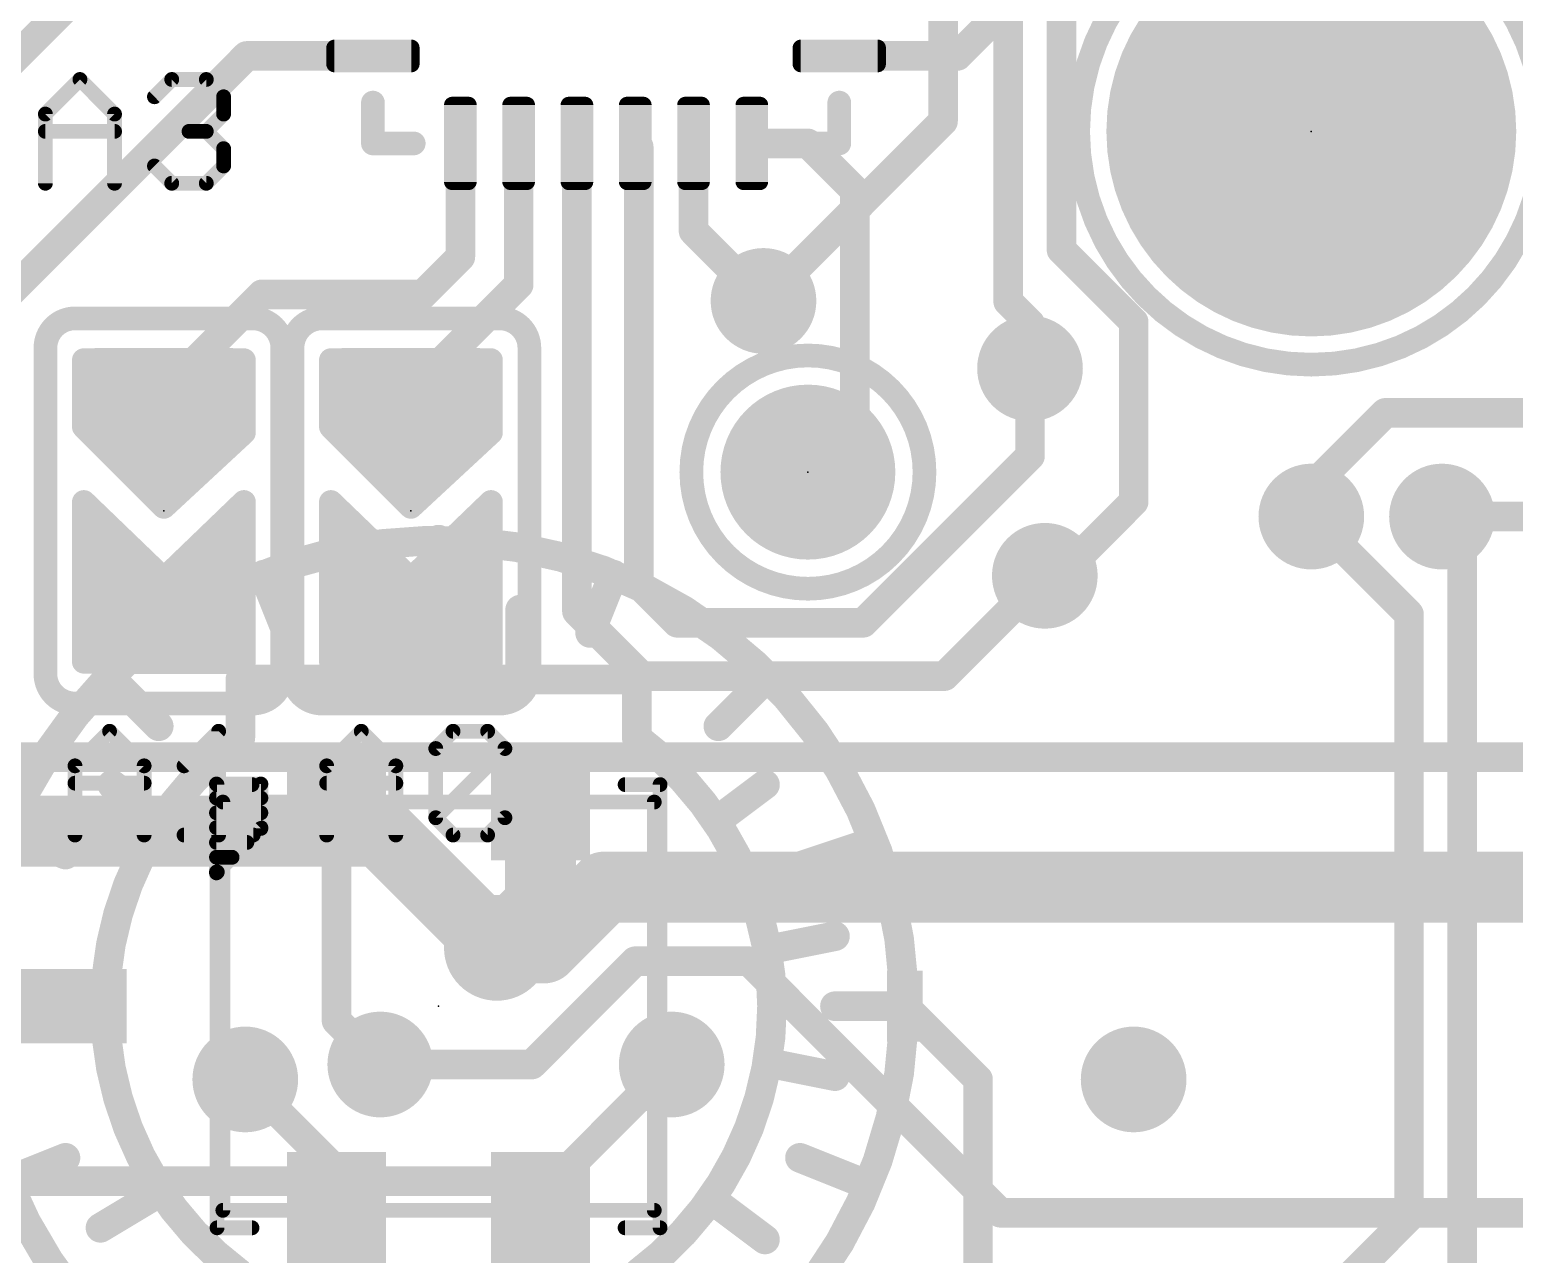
# Model space of a CAD drawing. Extents: x -30.6 to 30.6, y -30.6 to 30.6.
# Drawn here: x 3.99 to 16.73, y -9.63 to 0.87 of the extents above; entities that cross this region are included whole.
import ezdxf

# ---------------------------------------------------------------- set-up
doc = ezdxf.new("R2010")
doc.units = 0
for name, color, linetype in [('1', 12, 'CONTINUOUS'), ('16', 5, 'CONTINUOUS'), ('17', 110, 'CONTINUOUS'), ('18', 110, 'CONTINUOUS'), ('21', 40, 'CONTINUOUS'), ('22', 53, 'CONTINUOUS'), ('23', 40, 'CONTINUOUS'), ('24', 6, 'CONTINUOUS')]:
    doc.layers.add(name, color=color, linetype=linetype)

# ---------------------------------------------------------------- blocks, each defined once
blk = doc.blocks.new('RECT128000X44800R50')
at = {"const_width": 0.07}
blk.add_lwpolyline([(0.365, -0.07), (0.365, 0.07, 0.4142), (0.33, 0.105), (-0.33, 0.105, 0.4142), (-0.365, 0.07), (-0.365, -0.07, 0.4142), (-0.33, -0.105), (0.33, -0.105, 0.4142)], format="xyb", close=True, dxfattribs=at)
blk.add_solid([(-0.3475, -0.0875), (0.3475, -0.0875), (-0.3475, 0.0875), (0.3475, 0.0875)])
blk = doc.blocks.new('RECT')
blk.add_solid([(-0.5, -0.5), (0.5, -0.5), (-0.5, 0.5), (0.5, 0.5)])
blk = doc.blocks.new('RECT121920X243840R50')
at = {"const_width": 0.1905}
blk.add_lwpolyline([(0.2858, -0.5715), (0.2858, 0.5715, 0.4142), (0.1905, 0.6668), (-0.1905, 0.6668, 0.4142), (-0.2858, 0.5715), (-0.2858, -0.5715, 0.4142), (-0.1905, -0.6668), (0.1905, -0.6668, 0.4142)], format="xyb", close=True, dxfattribs=at)
blk.add_solid([(-0.2159, -0.5969), (0.2159, -0.5969), (-0.2159, 0.5969), (0.2159, 0.5969)])
blk = doc.blocks.new('PIE')
at = {"const_width": 0.5}
blk.add_lwpolyline([(0, -0.25, 1), (0, 0.25, 1), (0, -0.25)], format="xyb", dxfattribs=at)
blk = doc.blocks.new('ROUNDP')
at = {"const_width": 0.5}
blk.add_lwpolyline([(0, -0.25, 1), (0, 0.25, 1), (0, -0.25)], format="xyb", dxfattribs=at)
blk = doc.blocks.new('ROUNDV')
at = {"const_width": 0.5}
blk.add_lwpolyline([(0, -0.25, 1), (0, 0.25, 1), (0, -0.25)], format="xyb", dxfattribs=at)

msp = doc.modelspace()

# ---------------------------------------------------------------- linework, layer by layer
at = {"layer": '1'}
for points, const_width in [([(11.95, 0.647), (13.716, 2.413)], 0.254), ([(4.387, 1.147), (3.223, -0.017)], 0.254), ([(5.854, 0.647), (3.223, -1.984)], 0.254), ([(6.937, 0.647), (5.854, 0.647)], 0.254), ([(10.937, 0.647), (11.95, 0.647)], 0.254), ([(7.687, -0.103), (7.687, -1.076)], 0.254), ([(8.187, -0.103), (8.187, -1.314)], 0.254), ([(8.687, -0.103), (8.687, -4.115)], 0.254), ([(9.187, -0.103), (9.2168, -0.1328)], 0.254), ([(9.687, -0.103), (9.687, -0.8533)], 0.254), ([(10.187, -0.103), (10.668, -0.103)], 0.254), ([(10.668, -0.103), (11.0705, -0.5055)], 0.254), ([(9.2168, -0.1328), (9.2168, -3.8828)], 0.254), ([(11.0705, -0.5055), (11.0705, -2.5185)], 0.254), ([(9.687, -0.8533), (10.2871, -1.4534)], 0.254), ([(7.687, -1.076), (7.366, -1.397)], 0.254), ([(5.985, -1.397), (5.144, -2.238)], 0.254), ([(7.366, -1.397), (5.985, -1.397)], 0.254), ([(8.187, -1.314), (7.263, -2.238)], 0.254), ([(4.4574, -2.5325), (4.4574, -1.961)], 0.2032), ([(4.4574, -1.961), (5.8306, -1.961)], 0.2032), ([(5.8306, -1.961), (5.8306, -2.5825)], 0.2032), ([(6.5764, -2.5325), (6.5764, -1.961)], 0.2032), ([(6.5764, -1.961), (7.9496, -1.961)], 0.2032), ([(7.9496, -1.961), (7.9496, -2.5825)], 0.2032), ([(12.573, -2.7824), (12.573, -2.032)], 0.254), ([(4.4574, -2.032), (5.8306, -2.032)], 0.2032), ([(6.5764, -2.032), (7.9496, -2.032)], 0.2032), ([(4.4574, -2.2352), (5.8306, -2.2352)], 0.2032), ([(6.5764, -2.2352), (7.9496, -2.2352)], 0.2032), ([(15.621, -2.413), (14.986, -3.048)], 0.254), ([(15.621, -2.413), (18.1494, -2.413)], 0.254), ([(4.4574, -2.4384), (5.8306, -2.4384)], 0.2032), ([(6.5764, -2.4384), (7.9496, -2.4384)], 0.2032), ([(11.0705, -2.5185), (10.668, -2.921)], 0.254), ([(5.144, -3.2191), (4.4574, -2.5325)], 0.2032), ([(4.5665, -2.6416), (5.7669, -2.6416)], 0.2032), ([(5.8306, -2.5825), (5.144, -3.2191)], 0.2032), ([(7.263, -3.2191), (6.5764, -2.5325)], 0.2032), ([(6.6855, -2.6416), (7.8859, -2.6416)], 0.2032), ([(7.9496, -2.5825), (7.263, -3.2191)], 0.2032), ([(11.1428, -4.2126), (12.573, -2.7824)], 0.254), ([(4.7697, -2.8448), (5.5477, -2.8448)], 0.2032), ([(6.8887, -2.8448), (7.6667, -2.8448)], 0.2032), ([(14.986, -3.048), (14.986, -3.302)], 0.254), ([(4.9729, -3.048), (5.3285, -3.048)], 0.2032), ([(7.0919, -3.048), (7.4475, -3.048)], 0.2032), ([(5.144, -3.8382), (4.4574, -3.177)], 0.2032), ([(4.4574, -3.177), (4.4574, -4.547)], 0.2032), ([(4.4574, -3.2512), (4.5345, -3.2512)], 0.2032), ([(5.8306, -3.177), (5.144, -3.8382)], 0.2032), ([(5.7536, -3.2512), (5.8306, -3.2512)], 0.2032), ([(5.8306, -4.547), (5.8306, -3.177)], 0.2032), ([(7.263, -3.8382), (6.5764, -3.177)], 0.2032), ([(6.5764, -3.177), (6.5764, -4.547)], 0.2032), ([(6.5764, -3.2512), (6.6535, -3.2512)], 0.2032), ([(7.9496, -3.177), (7.263, -3.8382)], 0.2032), ([(7.8726, -3.2512), (7.9496, -3.2512)], 0.2032), ([(7.9496, -4.547), (7.9496, -3.177)], 0.2032), ([(16.1066, -3.302), (17.907, -3.302)], 0.254), ([(4.4574, -3.4544), (4.7455, -3.4544)], 0.2032), ([(5.5425, -3.4544), (5.8306, -3.4544)], 0.2032), ([(6.5764, -3.4544), (6.8645, -3.4544)], 0.2032), ([(7.6615, -3.4544), (7.9496, -3.4544)], 0.2032), ([(4.4574, -3.6576), (4.9565, -3.6576)], 0.2032), ([(5.3315, -3.6576), (5.8306, -3.6576)], 0.2032), ([(6.5764, -3.6576), (7.0755, -3.6576)], 0.2032), ([(7.4505, -3.6576), (7.9496, -3.6576)], 0.2032), ([(11.8402, -4.6698), (12.7, -3.81)], 0.254), ([(4.4574, -3.8608), (5.8306, -3.8608)], 0.2032), ([(6.5764, -3.8608), (7.9496, -3.8608)], 0.2032), ([(9.2168, -3.8828), (9.5466, -4.2126)], 0.254), ([(4.4574, -4.064), (5.8306, -4.064)], 0.2032), ([(6.5764, -4.064), (7.9496, -4.064)], 0.2032), ([(8.687, -4.115), (9.2418, -4.6698)], 0.254), ([(4.4574, -4.2672), (5.8306, -4.2672)], 0.2032), ([(6.5764, -4.2672), (7.9496, -4.2672)], 0.2032), ([(9.5466, -4.2126), (11.1428, -4.2126)], 0.254), ([(4.4574, -4.4704), (5.8306, -4.4704)], 0.2032), ([(4.4574, -4.547), (5.8306, -4.547)], 0.2032), ([(6.5764, -4.4704), (7.9496, -4.4704)], 0.2032), ([(6.5764, -4.547), (7.9496, -4.547)], 0.2032), ([(9.2418, -4.6698), (11.8402, -4.6698)], 0.254), ([(-15.873, -5.365), (20.5514, -5.365)], 0.254), ([(1.3756, -6), (7, -6)], 0.6096), ([(7, -6), (8, -7)], 0.6096), ([(8.9228, -6.4796), (8.4024, -7)], 0.6096), ([(20.2678, -6.4796), (8.9228, -6.4796)], 0.6096), ([(8.4024, -7), (8, -7)], 0.6096), ([(8.3005, -8), (9.1859, -7.1146)], 0.254), ([(9.1859, -7.1146), (10.1626, -7.1146)], 0.254), ([(10.1626, -7.1146), (12.319, -9.271)], 0.254), ([(7, -8), (8.3005, -8)], 0.254), ([(8.5, -9), (9.5, -8)], 0.254), ([(8.5, -9), (-1.16, -9)], 0.254), ([(12.319, -9.271), (23.483, -9.271)], 0.254)]:
    msp.add_lwpolyline(points, dxfattribs=dict(at, const_width=const_width))
for points, const_width in [([(5.854, 0.7105, 1), (5.854, 0.5835)], 0.127), ([(5.8989, 0.6021, 1), (5.8091, 0.6919)], 0.127), ([(6.937, 0.5835, 1), (6.937, 0.7105)], 0.127), ([(10.937, 0.7105, 1), (10.937, 0.5835)], 0.127), ([(11.95, 0.5835, 1), (11.95, 0.7105)], 0.127), ([(11.9051, 0.6919, 1), (11.9949, 0.6021)], 0.127), ([(7.7505, -0.103, 1), (7.6235, -0.103)], 0.127), ([(8.2505, -0.103, 1), (8.1235, -0.103)], 0.127), ([(8.7505, -0.103, 1), (8.6235, -0.103)], 0.127), ([(9.2319, -0.0581, 1), (9.1421, -0.1479)], 0.127), ([(9.7505, -0.103, 1), (9.6235, -0.103)], 0.127), ([(10.187, -0.0395, 1), (10.187, -0.1665)], 0.127), ([(10.7129, -0.0581, 1), (10.6231, -0.1479)], 0.127), ([(10.668, -0.1665, 1), (10.668, -0.0395)], 0.127), ([(9.2803, -0.1328, 1), (9.1533, -0.1328)], 0.127), ([(9.1719, -0.1777, 1), (9.2617, -0.0879)], 0.127), ([(11.134, -0.5055, 1), (11.007, -0.5055)], 0.127), ([(11.0256, -0.5504, 1), (11.1154, -0.4606)], 0.127), ([(9.7319, -0.8084, 1), (9.6421, -0.8982)], 0.127), ([(9.6235, -0.8533, 1), (9.7505, -0.8533)], 0.127), ([(7.6235, -1.076, 1), (7.7505, -1.076)], 0.127), ([(7.7319, -1.1209, 1), (7.6421, -1.0311)], 0.127), ([(5.985, -1.3335, 1), (5.985, -1.4605)], 0.127), ([(6.0299, -1.4419, 1), (5.9401, -1.3521)], 0.127), ([(7.366, -1.4605, 1), (7.366, -1.3335)], 0.127), ([(8.1235, -1.314, 1), (8.2505, -1.314)], 0.127), ([(8.2319, -1.3589, 1), (8.1421, -1.2691)], 0.127), ([(7.3211, -1.3521, 1), (7.4109, -1.4419)], 0.127), ([(10.2422, -1.4983, 1), (10.332, -1.4085)], 0.127), ([(4.5082, -1.961, 1), (4.4066, -1.961)], 0.1016), ([(4.4574, -1.9102, 1), (4.4574, -2.0118)], 0.1016), ([(5.8814, -1.961, 1), (5.7798, -1.961)], 0.1016), ([(5.8306, -2.0118, 1), (5.8306, -1.9102)], 0.1016), ([(6.6272, -1.961, 1), (6.5256, -1.961)], 0.1016), ([(6.5764, -1.9102, 1), (6.5764, -2.0118)], 0.1016), ([(8.0004, -1.961, 1), (7.8988, -1.961)], 0.1016), ([(7.9496, -2.0118, 1), (7.9496, -1.9102)], 0.1016), ([(12.6365, -2.032, 1), (12.5095, -2.032)], 0.127), ([(4.4574, -1.9812, 1), (4.4574, -2.0828)], 0.1016), ([(5.8306, -2.0828, 1), (5.8306, -1.9812)], 0.1016), ([(6.5764, -1.9812, 1), (6.5764, -2.0828)], 0.1016), ([(7.9496, -2.0828, 1), (7.9496, -1.9812)], 0.1016), ([(4.4574, -2.1844, 1), (4.4574, -2.286)], 0.1016), ([(5.0991, -2.1931, 1), (5.1889, -2.2829)], 0.127), ([(5.8306, -2.286, 1), (5.8306, -2.1844)], 0.1016), ([(6.5764, -2.1844, 1), (6.5764, -2.286)], 0.1016), ([(7.2181, -2.1931, 1), (7.3079, -2.2829)], 0.127), ([(7.9496, -2.286, 1), (7.9496, -2.1844)], 0.1016), ([(15.621, -2.3495, 1), (15.621, -2.4765)], 0.127), ([(15.6659, -2.4579, 1), (15.5761, -2.3681)], 0.127), ([(4.4574, -2.3876, 1), (4.4574, -2.4892)], 0.1016), ([(5.8306, -2.4892, 1), (5.8306, -2.3876)], 0.1016), ([(6.5764, -2.3876, 1), (6.5764, -2.4892)], 0.1016), ([(7.9496, -2.4892, 1), (7.9496, -2.3876)], 0.1016), ([(11.1154, -2.5634, 1), (11.0256, -2.4736)], 0.127), ([(4.4933, -2.4966, 1), (4.4215, -2.5684)], 0.1016), ([(4.4066, -2.5325, 1), (4.5082, -2.5325)], 0.1016), ([(4.5665, -2.5908, 1), (4.5665, -2.6924)], 0.1016), ([(5.7669, -2.6924, 1), (5.7669, -2.5908)], 0.1016), ([(5.7798, -2.5825, 1), (5.8814, -2.5825)], 0.1016), ([(5.8651, -2.6198, 1), (5.7961, -2.5452)], 0.1016), ([(6.6123, -2.4966, 1), (6.5405, -2.5684)], 0.1016), ([(6.5256, -2.5325, 1), (6.6272, -2.5325)], 0.1016), ([(6.6855, -2.5908, 1), (6.6855, -2.6924)], 0.1016), ([(7.8859, -2.6924, 1), (7.8859, -2.5908)], 0.1016), ([(7.8988, -2.5825, 1), (8.0004, -2.5825)], 0.1016), ([(7.9841, -2.6198, 1), (7.9151, -2.5452)], 0.1016), ([(11.007, -2.5185, 1), (11.134, -2.5185)], 0.127), ([(12.6179, -2.8273, 1), (12.5281, -2.7375)], 0.127), ([(4.7697, -2.794, 1), (4.7697, -2.8956)], 0.1016), ([(5.5477, -2.8956, 1), (5.5477, -2.794)], 0.1016), ([(6.8887, -2.794, 1), (6.8887, -2.8956)], 0.1016), ([(7.6667, -2.8956, 1), (7.6667, -2.794)], 0.1016), ([(12.5095, -2.7824, 1), (12.6365, -2.7824)], 0.127), ([(10.6231, -2.8761, 1), (10.7129, -2.9659)], 0.127), ([(15.0495, -3.048, 1), (14.9225, -3.048)], 0.127), ([(4.9729, -2.9972, 1), (4.9729, -3.0988)], 0.1016), ([(5.3285, -3.0988, 1), (5.3285, -2.9972)], 0.1016), ([(7.0919, -2.9972, 1), (7.0919, -3.0988)], 0.1016), ([(7.4475, -3.0988, 1), (7.4475, -2.9972)], 0.1016), ([(14.9411, -3.0031, 1), (15.0309, -3.0929)], 0.127), ([(4.4926, -3.1404, 1), (4.4222, -3.2136)], 0.1016), ([(4.5082, -3.177, 1), (4.4066, -3.177)], 0.1016), ([(4.4574, -3.2004, 1), (4.4574, -3.302)], 0.1016), ([(4.5345, -3.302, 1), (4.5345, -3.2004)], 0.1016), ([(5.1095, -3.1818, 1), (5.1785, -3.2564)], 0.1016), ([(5.1081, -3.255, 1), (5.1799, -3.1832)], 0.1016), ([(5.7536, -3.2004, 1), (5.7536, -3.302)], 0.1016), ([(5.8814, -3.177, 1), (5.7798, -3.177)], 0.1016), ([(5.8658, -3.2136, 1), (5.7954, -3.1404)], 0.1016), ([(5.8306, -3.302, 1), (5.8306, -3.2004)], 0.1016), ([(6.6116, -3.1404, 1), (6.5412, -3.2136)], 0.1016), ([(6.6272, -3.177, 1), (6.5256, -3.177)], 0.1016), ([(6.5764, -3.2004, 1), (6.5764, -3.302)], 0.1016), ([(6.6535, -3.302, 1), (6.6535, -3.2004)], 0.1016), ([(7.2285, -3.1818, 1), (7.2975, -3.2564)], 0.1016), ([(7.2271, -3.255, 1), (7.2989, -3.1832)], 0.1016), ([(7.8726, -3.2004, 1), (7.8726, -3.302)], 0.1016), ([(8.0004, -3.177, 1), (7.8988, -3.177)], 0.1016), ([(7.9848, -3.2136, 1), (7.9144, -3.1404)], 0.1016), ([(7.9496, -3.302, 1), (7.9496, -3.2004)], 0.1016), ([(16.1066, -3.2385, 1), (16.1066, -3.3655)], 0.127), ([(14.9225, -3.302, 1), (15.0495, -3.302)], 0.127), ([(4.4574, -3.4036, 1), (4.4574, -3.5052)], 0.1016), ([(4.7455, -3.5052, 1), (4.7455, -3.4036)], 0.1016), ([(5.5425, -3.4036, 1), (5.5425, -3.5052)], 0.1016), ([(5.8306, -3.5052, 1), (5.8306, -3.4036)], 0.1016), ([(6.5764, -3.4036, 1), (6.5764, -3.5052)], 0.1016), ([(6.8645, -3.5052, 1), (6.8645, -3.4036)], 0.1016), ([(7.6615, -3.4036, 1), (7.6615, -3.5052)], 0.1016), ([(7.9496, -3.5052, 1), (7.9496, -3.4036)], 0.1016), ([(4.4574, -3.6068, 1), (4.4574, -3.7084)], 0.1016), ([(4.9565, -3.7084, 1), (4.9565, -3.6068)], 0.1016), ([(5.3315, -3.6068, 1), (5.3315, -3.7084)], 0.1016), ([(5.8306, -3.7084, 1), (5.8306, -3.6068)], 0.1016), ([(6.5764, -3.6068, 1), (6.5764, -3.7084)], 0.1016), ([(7.0755, -3.7084, 1), (7.0755, -3.6068)], 0.1016), ([(7.4505, -3.6068, 1), (7.4505, -3.7084)], 0.1016), ([(7.9496, -3.7084, 1), (7.9496, -3.6068)], 0.1016), ([(12.7449, -3.8549, 1), (12.6551, -3.7651)], 0.127), ([(4.4574, -3.81, 1), (4.4574, -3.9116)], 0.1016), ([(5.1088, -3.8016, 1), (5.1792, -3.8748)], 0.1016), ([(5.1088, -3.8748, 1), (5.1792, -3.8016)], 0.1016), ([(5.8306, -3.9116, 1), (5.8306, -3.81)], 0.1016), ([(6.5764, -3.81, 1), (6.5764, -3.9116)], 0.1016), ([(7.2278, -3.8016, 1), (7.2982, -3.8748)], 0.1016), ([(7.2278, -3.8748, 1), (7.2982, -3.8016)], 0.1016), ([(7.9496, -3.9116, 1), (7.9496, -3.81)], 0.1016), ([(9.2617, -3.8379, 1), (9.1719, -3.9277)], 0.127), ([(9.1533, -3.8828, 1), (9.2803, -3.8828)], 0.127), ([(4.4574, -4.0132, 1), (4.4574, -4.1148)], 0.1016), ([(5.8306, -4.1148, 1), (5.8306, -4.0132)], 0.1016), ([(6.5764, -4.0132, 1), (6.5764, -4.1148)], 0.1016), ([(7.9496, -4.1148, 1), (7.9496, -4.0132)], 0.1016), ([(8.7319, -4.0701, 1), (8.6421, -4.1599)], 0.127), ([(8.6235, -4.115, 1), (8.7505, -4.115)], 0.127), ([(4.4574, -4.2164, 1), (4.4574, -4.318)], 0.1016), ([(5.8306, -4.318, 1), (5.8306, -4.2164)], 0.1016), ([(6.5764, -4.2164, 1), (6.5764, -4.318)], 0.1016), ([(7.9496, -4.318, 1), (7.9496, -4.2164)], 0.1016), ([(9.5466, -4.1491, 1), (9.5466, -4.2761)], 0.127), ([(9.5017, -4.2575, 1), (9.5915, -4.1677)], 0.127), ([(11.0979, -4.1677, 1), (11.1877, -4.2575)], 0.127), ([(11.1428, -4.2761, 1), (11.1428, -4.1491)], 0.127), ([(4.4574, -4.4196, 1), (4.4574, -4.5212)], 0.1016), ([(4.4574, -4.4962, 1), (4.4574, -4.5978)], 0.1016), ([(5.8306, -4.5212, 1), (5.8306, -4.4196)], 0.1016), ([(5.8306, -4.5978, 1), (5.8306, -4.4962)], 0.1016), ([(6.5764, -4.4196, 1), (6.5764, -4.5212)], 0.1016), ([(6.5764, -4.4962, 1), (6.5764, -4.5978)], 0.1016), ([(7.9496, -4.5212, 1), (7.9496, -4.4196)], 0.1016), ([(7.9496, -4.5978, 1), (7.9496, -4.4962)], 0.1016), ([(4.4066, -4.547, 1), (4.5082, -4.547)], 0.1016), ([(5.7798, -4.547, 1), (5.8814, -4.547)], 0.1016), ([(6.5256, -4.547, 1), (6.6272, -4.547)], 0.1016), ([(7.8988, -4.547, 1), (8.0004, -4.547)], 0.1016), ([(9.2418, -4.6063, 1), (9.2418, -4.7333)], 0.127), ([(9.1969, -4.7147, 1), (9.2867, -4.6249)], 0.127), ([(11.7953, -4.6249, 1), (11.8851, -4.7147)], 0.127), ([(11.8402, -4.7333, 1), (11.8402, -4.6063)], 0.127), ([(7.1078, -5.8922, 1), (6.8922, -6.1078)], 0.3048), ([(7, -6.1524, 1), (7, -5.8476)], 0.3048), ([(8.9228, -6.3272, 1), (8.9228, -6.632)], 0.3048), ([(9.0306, -6.5874, 1), (8.8151, -6.3718)], 0.3048), ([(8, -6.8476, 1), (8, -7.1524)], 0.3048), ([(7.8922, -7.1078, 1), (8.1078, -6.8922)], 0.3048), ([(8.2947, -6.8922, 1), (8.5102, -7.1078)], 0.3048), ([(8.4024, -7.1524, 1), (8.4024, -6.8476)], 0.3048), ([(9.1859, -7.0511, 1), (9.1859, -7.1781)], 0.127), ([(9.2308, -7.1595, 1), (9.141, -7.0697)], 0.127), ([(10.2075, -7.0697, 1), (10.1177, -7.1595)], 0.127), ([(10.1626, -7.1781, 1), (10.1626, -7.0511)], 0.127), ([(7, -7.9365, 1), (7, -8.0635)], 0.127), ([(8.2556, -7.9551, 1), (8.3454, -8.0449)], 0.127), ([(8.3005, -8.0635, 1), (8.3005, -7.9365)], 0.127), ([(9.5449, -8.0449, 1), (9.4551, -7.9551)], 0.127), ([(8.4551, -8.9551, 1), (8.5449, -9.0449)], 0.127), ([(8.5, -9.0635, 1), (8.5, -8.9365)], 0.127), ([(12.319, -9.2075, 1), (12.319, -9.3345)], 0.127), ([(12.2741, -9.3159, 1), (12.3639, -9.2261)], 0.127)]:
    msp.add_lwpolyline(points, format="xyb", dxfattribs=dict(at, const_width=const_width))
at = {"layer": '16'}
for points, const_width in [([(11.827, 5.9387), (11.827, 0.0865)], 0.254), ([(12.3858, 5.8509), (12.3858, -1.458)], 0.254), ([(12.843, -1.0147), (12.843, 5.5345)], 0.254), ([(11.827, 0.0865), (10.2871, -1.4534)], 0.254), ([(13.462, -1.6337), (12.843, -1.0147)], 0.254), ([(12.3858, -1.458), (12.573, -1.6452)], 0.254), ([(12.573, -1.6452), (12.573, -2.032)], 0.254), ([(13.462, -3.175), (13.462, -1.6337)], 0.254), ([(12.827, -3.81), (13.462, -3.175)], 0.254), ([(15.8236, -4.1396), (14.986, -3.302)], 0.254), ([(16.2808, -3.4762), (16.1066, -3.302)], 0.254), ([(7.5, -3.5), (7.5, -4.1)], 0.254), ([(16.2808, -3.4762), (16.2808, -9.7542)], 0.254), ([(6, -3.8), (6.2, -4.3)], 0.254), ([(9, -3.8), (8.8, -4.3)], 0.254), ([(12.7, -3.81), (12.827, -3.81)], 0.254), ([(6.8, -4.7), (6.8, -4.1)], 0.254), ([(8.2, -4.7), (8.2, -4.1)], 0.254), ([(15.8236, -4.1396), (15.8236, -9.3108)], 0.254), ([(4.7, -4.7), (5.1, -5.1)], 0.254), ([(5.8, -5.2), (5.8, -4.7)], 0.254), ([(6.8, -4.7), (5.8, -4.7)], 0.254), ([(8.2, -4.7), (6.8, -4.7)], 0.254), ([(9.2, -4.7), (8.2, -4.7)], 0.254), ([(9.2, -5.2), (9.2, -4.7)], 0.254), ([(10.3, -4.7), (9.9, -5.1)], 0.254), ([(5.1, -5.9), (4.7, -5.6)], 0.254), ([(8.375, -5.75), (8.375, -6.625)], 0.6096), ([(9.9, -5.9), (10.3, -5.6)], 0.254), ([(6.625, -5.75), (6.625, -7.625)], 0.254), ([(3.8, -6), (4.3, -6.2)], 0.254), ([(11.2, -6.1), (10.6, -6.3)], 0.254), ([(8.375, -6.625), (8, -7)], 0.6096), ([(10.4, -7), (10.9, -6.9)], 0.254), ([(4.1, -7.5), (3.173, -7.5)], 0.254), ([(11.5, -7.5), (10.9, -7.5)], 0.254), ([(11.5, -7.5), (12.127, -8.127)], 0.254), ([(6.625, -7.625), (7, -8)], 0.254), ([(9.5, -8), (8.375, -9.125)], 0.254), ([(10.4, -8), (10.9, -8.1)], 0.254), ([(6.625, -8.911), (5.842, -8.128)], 0.254), ([(12.127, -8.127), (12.127, -11.024)], 0.254), ([(3.8, -9), (4.3, -8.8)], 0.254), ([(6.625, -9.25), (6.625, -8.911)], 0.254), ([(11.1, -9), (10.6, -8.8)], 0.254), ([(5.1, -9.1), (4.6, -9.4)], 0.254), ([(8.375, -9.125), (8.375, -9.25)], 0.254), ([(9.9, -9.2), (10.3, -9.5)], 0.254), ([(15.8236, -9.3108), (8.2434, -16.891)], 0.254)]:
    msp.add_lwpolyline(points, dxfattribs=dict(at, const_width=const_width))
for points, const_width in [([(11.7635, 0.0865, 1), (11.8905, 0.0865)], 0.127), ([(11.8719, 0.0416, 1), (11.7821, 0.1314)], 0.127), ([(12.8879, -0.9698, 1), (12.7981, -1.0596)], 0.127), ([(12.7795, -1.0147, 1), (12.9065, -1.0147)], 0.127), ([(10.2422, -1.4085, 1), (10.332, -1.4983)], 0.127), ([(12.4307, -1.4131, 1), (12.3409, -1.5029)], 0.127), ([(12.3223, -1.458, 1), (12.4493, -1.458)], 0.127), ([(12.6365, -1.6452, 1), (12.5095, -1.6452)], 0.127), ([(13.5255, -1.6337, 1), (13.3985, -1.6337)], 0.127), ([(13.4171, -1.6786, 1), (13.5069, -1.5888)], 0.127), ([(12.5281, -1.6901, 1), (12.6179, -1.6003)], 0.127), ([(12.5095, -2.032, 1), (12.6365, -2.032)], 0.127), ([(13.5069, -3.2199, 1), (13.4171, -3.1301)], 0.127), ([(13.3985, -3.175, 1), (13.5255, -3.175)], 0.127), ([(15.0309, -3.2571, 1), (14.9411, -3.3469)], 0.127), ([(16.1515, -3.2571, 1), (16.0617, -3.3469)], 0.127), ([(3.8, -9, 5.1283), (3.8, -6)], 0.254), ([(7.5635, -3.5, 1), (7.4365, -3.5)], 0.127), ([(16.3443, -3.4762, 1), (16.2173, -3.4762)], 0.127), ([(16.2359, -3.5211, 1), (16.3257, -3.4313)], 0.127), ([(6.059, -3.7764, 1), (5.941, -3.8236)], 0.127), ([(9.059, -3.8236, 1), (8.941, -3.7764)], 0.127), ([(12.7, -3.7465, 1), (12.7, -3.8735)], 0.127), ([(12.827, -3.8735, 1), (12.827, -3.7465)], 0.127), ([(12.7821, -3.7651, 1), (12.8719, -3.8549)], 0.127), ([(6.8635, -4.1, 1), (6.7365, -4.1)], 0.127), ([(7.4365, -4.1, 1), (7.5635, -4.1)], 0.127), ([(8.2635, -4.1, 1), (8.1365, -4.1)], 0.127), ([(15.8871, -4.1396, 1), (15.7601, -4.1396)], 0.127), ([(15.7787, -4.1845, 1), (15.8685, -4.0947)], 0.127), ([(6.141, -4.3236, 1), (6.259, -4.2764)], 0.127), ([(8.741, -4.2764, 1), (8.859, -4.3236)], 0.127), ([(4.7449, -4.6551, 1), (4.6551, -4.7449)], 0.127), ([(5.8635, -4.7, 1), (5.7365, -4.7)], 0.127), ([(5.8, -4.6365, 1), (5.8, -4.7635)], 0.127), ([(6.8, -4.6365, 1), (6.8, -4.7635)], 0.127), ([(6.8, -4.7635, 1), (6.8, -4.6365)], 0.127), ([(8.2, -4.6365, 1), (8.2, -4.7635)], 0.127), ([(8.2, -4.7635, 1), (8.2, -4.6365)], 0.127), ([(9.2635, -4.7, 1), (9.1365, -4.7)], 0.127), ([(9.2, -4.7635, 1), (9.2, -4.6365)], 0.127), ([(10.3449, -4.7449, 1), (10.2551, -4.6551)], 0.127), ([(6.7365, -4.7, 1), (6.8635, -4.7)], 0.127), ([(8.1365, -4.7, 1), (8.2635, -4.7)], 0.127), ([(5.8, -5.2, 0.5044), (5.8, -9.8)], 0.254), ([(5.0551, -5.1449, 1), (5.1449, -5.0551)], 0.127), ([(5.8377, -5.2511, 1), (5.7623, -5.1489)], 0.127), ([(9.2, -9.8, 0.5044), (9.2, -5.2)], 0.254), ([(9.2377, -5.1489, 1), (9.1623, -5.2511)], 0.127), ([(9.8551, -5.0551, 1), (9.9449, -5.1449)], 0.127), ([(5.7365, -5.2, 1), (5.8635, -5.2)], 0.127), ([(9.1365, -5.2, 1), (9.2635, -5.2)], 0.127), ([(4.7381, -5.5492, 1), (4.6619, -5.6508)], 0.127), ([(8.5274, -5.75, 1), (8.2226, -5.75)], 0.3048), ([(10.3381, -5.6508, 1), (10.2619, -5.5492)], 0.127), ([(6.6885, -5.75, 1), (6.5615, -5.75)], 0.127), ([(5.0619, -5.9508, 1), (5.1381, -5.8492)], 0.127), ([(9.8619, -5.8492, 1), (9.9381, -5.9508)], 0.127), ([(11.2201, -6.1602, 1), (11.1799, -6.0398)], 0.127), ([(4.2764, -6.259, 1), (4.3236, -6.141)], 0.127), ([(10.5799, -6.2398, 1), (10.6201, -6.3602)], 0.127), ([(8.4828, -6.7328, 1), (8.2672, -6.5172)], 0.3048), ([(8.2226, -6.625, 1), (8.5274, -6.625)], 0.3048), ([(7.8922, -6.8922, 1), (8.1078, -7.1078)], 0.3048), ([(10.3875, -6.9377, 1), (10.4125, -7.0623)], 0.127), ([(10.9125, -6.9623, 1), (10.8875, -6.8377)], 0.127), ([(4.1, -7.5635, 1), (4.1, -7.4365)], 0.127), ([(10.9, -7.4365, 1), (10.9, -7.5635)], 0.127), ([(11.5449, -7.4551, 1), (11.4551, -7.5449)], 0.127), ([(11.5, -7.5635, 1), (11.5, -7.4365)], 0.127), ([(6.6699, -7.5801, 1), (6.5801, -7.6699)], 0.127), ([(6.5615, -7.625, 1), (6.6885, -7.625)], 0.127), ([(6.9551, -8.0449, 1), (7.0449, -7.9551)], 0.127), ([(9.5449, -8.0449, 1), (9.4551, -7.9551)], 0.127), ([(10.4125, -7.9377, 1), (10.3875, -8.0623)], 0.127), ([(5.8869, -8.0831, 1), (5.7971, -8.1729)], 0.127), ([(10.8875, -8.1623, 1), (10.9125, -8.0377)], 0.127), ([(12.1905, -8.127, 1), (12.0635, -8.127)], 0.127), ([(12.0821, -8.1719, 1), (12.1719, -8.0821)], 0.127), ([(4.3236, -8.859, 1), (4.2764, -8.741)], 0.127), ([(6.6885, -8.911, 1), (6.5615, -8.911)], 0.127), ([(10.6236, -8.741, 1), (10.5764, -8.859)], 0.127), ([(6.5801, -8.9559, 1), (6.6699, -8.8661)], 0.127), ([(11.0764, -9.059, 1), (11.1236, -8.941)], 0.127), ([(5.1327, -9.1545, 1), (5.0673, -9.0455)], 0.127), ([(8.4385, -9.125, 1), (8.3115, -9.125)], 0.127), ([(8.3301, -9.0801, 1), (8.4199, -9.1699)], 0.127), ([(9.9381, -9.1492, 1), (9.8619, -9.2508)], 0.127), ([(4.5673, -9.3455, 1), (4.6327, -9.4545)], 0.127), ([(6.5615, -9.25, 1), (6.6885, -9.25)], 0.127), ([(8.3115, -9.25, 1), (8.4385, -9.25)], 0.127), ([(15.7601, -9.3108, 1), (15.8871, -9.3108)], 0.127), ([(15.8685, -9.3557, 1), (15.7787, -9.2659)], 0.127), ([(10.2619, -9.5508, 1), (10.3381, -9.4492)], 0.127)]:
    msp.add_lwpolyline(points, format="xyb", dxfattribs=dict(at, const_width=const_width))
at = {"layer": '21'}
for points, const_width in [([(4.1275, 0.1487), (4.4241, 0.4453)], 0.127), ([(4.4241, 0.4453), (4.7207, 0.1487)], 0.127), ([(5.063, 0.297), (5.2113, 0.4453)], 0.127), ([(5.2113, 0.4453), (5.5079, 0.4453)], 0.127), ([(5.5079, 0.4453), (5.6562, 0.297)], 0.127), ([(5.6562, 0.297), (5.6562, 0.1487)], 0.127), ([(6.937, 0.247), (6.937, -0.103)], 0.2032), ([(10.937, -0.103), (10.937, 0.247)], 0.2032), ([(4.1275, -0.4445), (4.1275, 0.1487)], 0.127), ([(4.7207, 0.1487), (4.7207, -0.4445)], 0.127), ([(5.6562, 0.1487), (5.5079, 0.0004)], 0.127), ([(4.1275, 0.0004), (4.7207, 0.0004)], 0.127), ([(5.5079, 0.0004), (5.3596, 0.0004)], 0.127), ([(5.5079, 0.0004), (5.6562, -0.1479)], 0.127), ([(5.6562, -0.1479), (5.6562, -0.2962)], 0.127), ([(7.287, -0.103), (6.937, -0.103)], 0.2032), ([(10.587, -0.103), (10.937, -0.103)], 0.2032), ([(5.2113, -0.4445), (5.063, -0.2962)], 0.127), ([(5.6562, -0.2962), (5.5079, -0.4445)], 0.127), ([(5.5079, -0.4445), (5.2113, -0.4445)], 0.127), ([(4.382, -1.603), (5.906, -1.603)], 0.2032), ([(6.501, -1.603), (8.025, -1.603)], 0.2032), ([(4.128, -4.651), (4.128, -1.857)], 0.2032), ([(6.16, -1.857), (6.16, -4.651)], 0.2032), ([(6.247, -4.651), (6.247, -1.857)], 0.2032), ([(8.279, -1.857), (8.279, -4.651)], 0.2032), ([(4.382, -4.905), (5.906, -4.905)], 0.2032), ([(6.501, -4.905), (8.025, -4.905)], 0.2032), ([(4.3815, -5.4393), (4.6781, -5.1427)], 0.127), ([(4.6781, -5.1427), (4.9747, -5.4393)], 0.127), ([(5.317, -5.4393), (5.6136, -5.1427)], 0.127), ([(5.6136, -5.1427), (5.6136, -6.0325)], 0.127), ([(6.5405, -5.4393), (6.8371, -5.1427)], 0.127), ([(6.8371, -5.1427), (7.1337, -5.4393)], 0.127), ([(7.476, -5.291), (7.6243, -5.1427)], 0.127), ([(7.6243, -5.1427), (7.9209, -5.1427)], 0.127), ([(7.9209, -5.1427), (8.0692, -5.291)], 0.127), ([(7.476, -5.8842), (7.476, -5.291)], 0.127), ([(7.476, -5.8842), (8.0692, -5.291)], 0.127), ([(8.0692, -5.291), (8.0692, -5.8842)], 0.127), ([(4.3815, -6.0325), (4.3815, -5.4393)], 0.127), ([(4.9747, -5.4393), (4.9747, -6.0325)], 0.127), ([(6.5405, -6.0325), (6.5405, -5.4393)], 0.127), ([(7.1337, -5.4393), (7.1337, -6.0325)], 0.127), ([(4.3815, -5.5876), (4.9747, -5.5876)], 0.127), ([(6.5405, -5.5876), (7.1337, -5.5876)], 0.127), ([(7.6243, -6.0325), (7.476, -5.8842)], 0.127), ([(8.0692, -5.8842), (7.9209, -6.0325)], 0.127), ([(5.317, -6.0325), (5.9102, -6.0325)], 0.127), ([(7.9209, -6.0325), (7.6243, -6.0325)], 0.127)]:
    msp.add_lwpolyline(points, dxfattribs=dict(at, const_width=const_width))
for points, const_width in [([(4.4465, 0.4677, 1), (4.4016, 0.4228)], 0.0635), ([(4.4465, 0.4228, 1), (4.4016, 0.4677)], 0.0635), ([(5.2113, 0.477, 1), (5.2113, 0.4135)], 0.0635), ([(5.2338, 0.4228, 1), (5.1889, 0.4677)], 0.0635), ([(5.5303, 0.4677, 1), (5.4854, 0.4228)], 0.0635), ([(5.5079, 0.4135, 1), (5.5079, 0.477)], 0.0635), ([(5.0406, 0.3194, 1), (5.0855, 0.2745)], 0.0635), ([(5.6879, 0.297, 1), (5.6244, 0.297)], 0.0635), ([(5.6337, 0.2745, 1), (5.6786, 0.3194)], 0.0635), ([(6.9878, 0.247, 1), (6.8862, 0.247)], 0.1016), ([(10.9878, 0.247, 1), (10.8862, 0.247)], 0.1016), ([(4.1593, 0.1487, 1), (4.0958, 0.1487)], 0.0635), ([(4.105, 0.1711, 1), (4.15, 0.1262)], 0.0635), ([(4.7524, 0.1487, 1), (4.6889, 0.1487)], 0.0635), ([(4.6982, 0.1262, 1), (4.7431, 0.1711)], 0.0635), ([(5.6244, 0.1487, 1), (5.6879, 0.1487)], 0.0635), ([(5.6786, 0.1262, 1), (5.6337, 0.1711)], 0.0635), ([(4.1275, 0.0321, 1), (4.1275, -0.0314)], 0.0635), ([(4.7207, -0.0314, 1), (4.7207, 0.0321)], 0.0635), ([(5.3596, 0.0321, 1), (5.3596, -0.0314)], 0.0635), ([(5.5303, 0.0228, 1), (5.4854, -0.0221)], 0.0635), ([(5.4854, 0.0228, 1), (5.5303, -0.0221)], 0.0635), ([(5.5079, -0.0314, 1), (5.5079, 0.0321)], 0.0635), ([(5.6879, -0.1479, 1), (5.6244, -0.1479)], 0.0635), ([(5.6337, -0.1704, 1), (5.6786, -0.1255)], 0.0635), ([(6.937, -0.0522, 1), (6.937, -0.1538)], 0.1016), ([(6.8862, -0.103, 1), (6.9878, -0.103)], 0.1016), ([(7.287, -0.1538, 1), (7.287, -0.0522)], 0.1016), ([(10.587, -0.0522, 1), (10.587, -0.1538)], 0.1016), ([(10.8862, -0.103, 1), (10.9878, -0.103)], 0.1016), ([(10.937, -0.1538, 1), (10.937, -0.0522)], 0.1016), ([(5.0855, -0.2738, 1), (5.0406, -0.3187)], 0.0635), ([(5.6786, -0.3187, 1), (5.6337, -0.2738)], 0.0635), ([(5.2113, -0.4128, 1), (5.2113, -0.4763)], 0.0635), ([(5.5079, -0.4763, 1), (5.5079, -0.4128)], 0.0635), ([(5.6244, -0.2962, 1), (5.6879, -0.2962)], 0.0635), ([(4.0958, -0.4445, 1), (4.1593, -0.4445)], 0.0635), ([(4.6889, -0.4445, 1), (4.7524, -0.4445)], 0.0635), ([(5.1889, -0.467, 1), (5.2338, -0.422)], 0.0635), ([(5.4854, -0.422, 1), (5.5303, -0.467)], 0.0635), ([(4.382, -1.603, 0.4142), (4.128, -1.857)], 0.2032), ([(4.382, -1.5522, 1), (4.382, -1.6538)], 0.1016), ([(4.382, -1.6538, 1), (4.382, -1.5522)], 0.1016), ([(6.16, -1.857, 0.4142), (5.906, -1.603)], 0.2032), ([(5.906, -1.5522, 1), (5.906, -1.6538)], 0.1016), ([(5.906, -1.6538, 1), (5.906, -1.5522)], 0.1016), ([(6.501, -1.603, 0.4142), (6.247, -1.857)], 0.2032), ([(6.501, -1.5522, 1), (6.501, -1.6538)], 0.1016), ([(6.501, -1.6538, 1), (6.501, -1.5522)], 0.1016), ([(8.279, -1.857, 0.4142), (8.025, -1.603)], 0.2032), ([(8.025, -1.5522, 1), (8.025, -1.6538)], 0.1016), ([(8.025, -1.6538, 1), (8.025, -1.5522)], 0.1016), ([(4.1788, -1.857, 1), (4.0772, -1.857)], 0.1016), ([(6.2108, -1.857, 1), (6.1092, -1.857)], 0.1016), ([(6.2978, -1.857, 1), (6.1962, -1.857)], 0.1016), ([(8.3298, -1.857, 1), (8.2282, -1.857)], 0.1016), ([(4.0772, -1.857, 1), (4.1788, -1.857)], 0.1016), ([(6.1092, -1.857, 1), (6.2108, -1.857)], 0.1016), ([(6.1962, -1.857, 1), (6.2978, -1.857)], 0.1016), ([(8.2282, -1.857, 1), (8.3298, -1.857)], 0.1016), ([(10.668, -3.921, 1), (10.668, -1.921, 1), (10.668, -3.921)], 0.2032), ([(4.128, -4.651, 0.4142), (4.382, -4.905)], 0.2032), ([(4.1788, -4.651, 1), (4.0772, -4.651)], 0.1016), ([(5.906, -4.905, 0.4142), (6.16, -4.651)], 0.2032), ([(6.2108, -4.651, 1), (6.1092, -4.651)], 0.1016), ([(6.247, -4.651, 0.4142), (6.501, -4.905)], 0.2032), ([(6.2978, -4.651, 1), (6.1962, -4.651)], 0.1016), ([(8.025, -4.905, 0.4142), (8.279, -4.651)], 0.2032), ([(8.3298, -4.651, 1), (8.2282, -4.651)], 0.1016), ([(4.0772, -4.651, 1), (4.1788, -4.651)], 0.1016), ([(6.1092, -4.651, 1), (6.2108, -4.651)], 0.1016), ([(6.1962, -4.651, 1), (6.2978, -4.651)], 0.1016), ([(8.2282, -4.651, 1), (8.3298, -4.651)], 0.1016), ([(4.382, -4.8542, 1), (4.382, -4.9558)], 0.1016), ([(4.382, -4.9558, 1), (4.382, -4.8542)], 0.1016), ([(5.906, -4.8542, 1), (5.906, -4.9558)], 0.1016), ([(5.906, -4.9558, 1), (5.906, -4.8542)], 0.1016), ([(6.501, -4.8542, 1), (6.501, -4.9558)], 0.1016), ([(6.501, -4.9558, 1), (6.501, -4.8542)], 0.1016), ([(8.025, -4.8542, 1), (8.025, -4.9558)], 0.1016), ([(8.025, -4.9558, 1), (8.025, -4.8542)], 0.1016), ([(4.7005, -5.1203, 1), (4.6556, -5.1652)], 0.0635), ([(4.7005, -5.1652, 1), (4.6556, -5.1203)], 0.0635), ([(5.6454, -5.1427, 1), (5.5819, -5.1427)], 0.0635), ([(5.6361, -5.1652, 1), (5.5912, -5.1203)], 0.0635), ([(6.8595, -5.1203, 1), (6.8146, -5.1652)], 0.0635), ([(6.8595, -5.1652, 1), (6.8146, -5.1203)], 0.0635), ([(7.6243, -5.111, 1), (7.6243, -5.1745)], 0.0635), ([(7.6468, -5.1652, 1), (7.6019, -5.1203)], 0.0635), ([(7.9433, -5.1203, 1), (7.8984, -5.1652)], 0.0635), ([(7.9209, -5.1745, 1), (7.9209, -5.111)], 0.0635), ([(7.5078, -5.291, 1), (7.4443, -5.291)], 0.0635), ([(7.4536, -5.2686, 1), (7.4985, -5.3135)], 0.0635), ([(8.1009, -5.291, 1), (8.0374, -5.291)], 0.0635), ([(8.0916, -5.3135, 1), (8.0467, -5.2686)], 0.0635), ([(8.0467, -5.3135, 1), (8.0916, -5.2686)], 0.0635), ([(4.359, -5.4169, 1), (4.404, -5.4618)], 0.0635), ([(4.4132, -5.4393, 1), (4.3498, -5.4393)], 0.0635), ([(5.0064, -5.4393, 1), (4.9429, -5.4393)], 0.0635), ([(4.9522, -5.4618, 1), (4.9971, -5.4169)], 0.0635), ([(5.2946, -5.4169, 1), (5.3395, -5.4618)], 0.0635), ([(6.5723, -5.4393, 1), (6.5088, -5.4393)], 0.0635), ([(6.518, -5.4169, 1), (6.563, -5.4618)], 0.0635), ([(7.1654, -5.4393, 1), (7.1019, -5.4393)], 0.0635), ([(7.1112, -5.4618, 1), (7.1561, -5.4169)], 0.0635), ([(4.3815, -5.5559, 1), (4.3815, -5.6194)], 0.0635), ([(4.9747, -5.6194, 1), (4.9747, -5.5559)], 0.0635), ([(6.5405, -5.5559, 1), (6.5405, -5.6194)], 0.0635), ([(7.1337, -5.6194, 1), (7.1337, -5.5559)], 0.0635), ([(7.4985, -5.8618, 1), (7.4536, -5.9067)], 0.0635), ([(7.4536, -5.8618, 1), (7.4985, -5.9067)], 0.0635), ([(7.4443, -5.8842, 1), (7.5078, -5.8842)], 0.0635), ([(8.0374, -5.8842, 1), (8.1009, -5.8842)], 0.0635), ([(8.0916, -5.9067, 1), (8.0467, -5.8618)], 0.0635), ([(5.317, -6.0008, 1), (5.317, -6.0643)], 0.0635), ([(5.9102, -6.0643, 1), (5.9102, -6.0008)], 0.0635), ([(7.6243, -6.0008, 1), (7.6243, -6.0643)], 0.0635), ([(7.6019, -6.055, 1), (7.6468, -6.01)], 0.0635), ([(7.8984, -6.01, 1), (7.9433, -6.055)], 0.0635), ([(7.9209, -6.0643, 1), (7.9209, -6.0008)], 0.0635), ([(4.3498, -6.0325, 1), (4.4132, -6.0325)], 0.0635), ([(4.9429, -6.0325, 1), (5.0064, -6.0325)], 0.0635), ([(5.5819, -6.0325, 1), (5.6454, -6.0325)], 0.0635), ([(6.5088, -6.0325, 1), (6.5723, -6.0325)], 0.0635), ([(7.1019, -6.0325, 1), (7.1654, -6.0325)], 0.0635)]:
    msp.add_lwpolyline(points, format="xyb", dxfattribs=dict(at, const_width=const_width))
at = {"layer": '22'}
for points, const_width in [([(14.986, -2, 1), (14.986, 2, 1), (14.986, -2)], 0.2032), ([(5.595, -5.5633, 1), (5.595, -5.6268)], 0.0635), ([(5.6268, -5.595, 1), (5.5633, -5.595)], 0.0635), ([(5.6, -5.5683, 1), (5.6, -5.6318)], 0.0635), ([(5.6318, -5.6, 1), (5.5683, -5.6)], 0.0635), ([(5.9, -5.6318, 1), (5.9, -5.5683)], 0.0635), ([(6.0077, -5.595, 1), (5.9443, -5.595)], 0.0635), ([(5.976, -5.6268, 1), (5.976, -5.5633)], 0.0635), ([(9.1, -5.5683, 1), (9.1, -5.6318)], 0.0635), ([(9.4318, -5.6, 1), (9.3682, -5.6)], 0.0635), ([(9.4, -5.6318, 1), (9.4, -5.5683)], 0.0635), ([(5.595, -5.6833, 1), (5.595, -5.7467)], 0.0635), ([(5.6818, -5.75, 1), (5.6183, -5.75)], 0.0635), ([(5.65, -5.7183, 1), (5.65, -5.7817)], 0.0635), ([(5.976, -5.7467, 1), (5.976, -5.6833)], 0.0635), ([(9.3818, -5.75, 1), (9.3182, -5.75)], 0.0635), ([(9.35, -5.7817, 1), (9.35, -5.7183)], 0.0635), ([(5.595, -5.8103, 1), (5.595, -5.8738)], 0.0635), ([(5.976, -5.8738, 1), (5.976, -5.8103)], 0.0635), ([(5.595, -5.9373, 1), (5.595, -6.0008)], 0.0635), ([(5.9443, -5.976, 1), (6.0077, -5.976)], 0.0635), ([(5.9985, -5.9985, 1), (5.9535, -5.9535)], 0.0635), ([(5.976, -6.0008, 1), (5.976, -5.9373)], 0.0635), ([(5.595, -6.0643, 1), (5.595, -6.1277)], 0.0635), ([(5.856, -6.1277, 1), (5.856, -6.0643)], 0.0635), ([(5.595, -6.1913, 1), (5.595, -6.2547)], 0.0635), ([(5.729, -6.2547, 1), (5.729, -6.1913)], 0.0635), ([(5.5725, -6.3345, 1), (5.6175, -6.3795)], 0.0635), ([(5.595, -6.3183, 1), (5.595, -6.3818)], 0.0635), ([(5.5633, -6.357, 1), (5.6268, -6.357)], 0.0635), ([(5.602, -6.3818, 1), (5.602, -6.3183)], 0.0635), ([(5.65, -9.2182, 1), (5.65, -9.2818)], 0.0635), ([(5.6183, -9.25, 1), (5.6818, -9.25)], 0.0635), ([(9.3182, -9.25, 1), (9.3818, -9.25)], 0.0635), ([(9.35, -9.2818, 1), (9.35, -9.2182)], 0.0635), ([(5.6, -9.3682, 1), (5.6, -9.4318)], 0.0635), ([(5.5683, -9.4, 1), (5.6318, -9.4)], 0.0635), ([(5.9, -9.4318, 1), (5.9, -9.3682)], 0.0635), ([(9.1, -9.3682, 1), (9.1, -9.4318)], 0.0635), ([(9.3682, -9.4, 1), (9.4318, -9.4)], 0.0635), ([(9.4, -9.4318, 1), (9.4, -9.3682)], 0.0635)]:
    msp.add_lwpolyline(points, format="xyb", dxfattribs=dict(at, const_width=const_width))
at = {"layer": '22', "const_width": 0.127}
for points in [[(5.595, -5.595), (5.976, -5.595)], [(5.595, -6.357), (5.595, -5.595)], [(5.9, -5.6), (5.6, -5.6)], [(5.6, -5.6), (5.6, -9.4)], [(5.976, -5.595), (5.976, -5.976)], [(9.1, -5.6), (9.4, -5.6)], [(9.4, -5.6), (9.4, -9.4)], [(5.595, -5.715), (5.976, -5.715)], [(5.65, -9.25), (5.65, -5.75)], [(5.65, -5.75), (9.35, -5.75)], [(9.35, -5.75), (9.35, -9.25)], [(5.595, -5.842), (5.976, -5.842)], [(5.595, -5.969), (5.976, -5.969)], [(5.976, -5.976), (5.595, -6.357)], [(5.595, -6.096), (5.856, -6.096)], [(5.595, -6.223), (5.729, -6.223)], [(5.595, -6.35), (5.602, -6.35)], [(9.35, -9.25), (5.65, -9.25)], [(5.6, -9.4), (5.9, -9.4)], [(9.4, -9.4), (9.1, -9.4)]]:
    msp.add_lwpolyline(points, dxfattribs=at)
at = {"layer": '23'}
for p in [(10.668, -2.921), (5.144, -3.254), (7.263, -3.254)]:
    msp.add_point(p, dxfattribs=at)
at = {"layer": '24'}
for p in [(14.986, 0), (7.5, -7.5), (7.5, -7.5)]:
    msp.add_point(p, dxfattribs=at)

# ---------------------------------------------------------------- block references
at = {"layer": '1'}
msp.add_blockref('RECT128000X44800R50', (6.937, 0.647), dxfattribs=at)
for name, p, rotation in [('RECT128000X44800R50', (10.937, 0.647), 180), ('RECT128000X44800R50', (7.687, -0.103), 270), ('RECT128000X44800R50', (8.187, -0.103), 270), ('RECT128000X44800R50', (8.687, -0.103), 270), ('RECT128000X44800R50', (9.187, -0.103), 270), ('RECT128000X44800R50', (9.687, -0.103), 270), ('RECT128000X44800R50', (10.187, -0.103), 270), ('RECT121920X243840R50', (5.144, -2.238), 270), ('RECT121920X243840R50', (7.263, -2.238), 270), ('RECT121920X243840R50', (5.144, -4.27), 270), ('RECT121920X243840R50', (7.263, -4.27), 270)]:
    msp.add_blockref(name, p, dxfattribs=dict(at, rotation=rotation))
at = {"layer": '1', "xscale": 1.5, "yscale": 1.5}
msp.add_blockref('PIE', (10.668, -2.921), dxfattribs=at)
at = {"layer": '16', "xscale": 0.85, "rotation": 180}
for p in [(6.625, -5.75), (8.375, -5.75), (6.625, -9.25), (8.375, -9.25)]:
    msp.add_blockref('RECT', p, dxfattribs=at)
at = {"layer": '16', "xscale": 1.45, "yscale": 0.635}
msp.add_blockref('RECT', (4.1, -7.5), dxfattribs=at)
at = {"layer": '16', "xscale": 0.6096, "yscale": 0.3048, "rotation": 270}
msp.add_blockref('RECT', (11.5, -7.5), dxfattribs=at)
at = {"layer": '17', "xscale": 3.516, "yscale": 3.516, "rotation": 180}
msp.add_blockref('ROUNDP', (14.986, 0), dxfattribs=at)
msp.add_blockref('ROUNDP', (14.986, 0), dxfattribs=at)
at = {"layer": '18', "xscale": 0.9064, "yscale": 0.9064}
for p in [(10.2871, -1.4534), (10.2871, -1.4534), (12.573, -2.032), (12.573, -2.032), (14.986, -3.302), (14.986, -3.302), (16.1066, -3.302), (16.1066, -3.302), (12.7, -3.81), (12.7, -3.81), (8, -7), (8, -7), (7, -8), (7, -8), (9.5, -8), (9.5, -8), (5.842, -8.128), (5.842, -8.128), (13.462, -8.128), (13.462, -8.128)]:
    msp.add_blockref('ROUNDV', p, dxfattribs=at)

doc.saveas('drawing.dxf')
